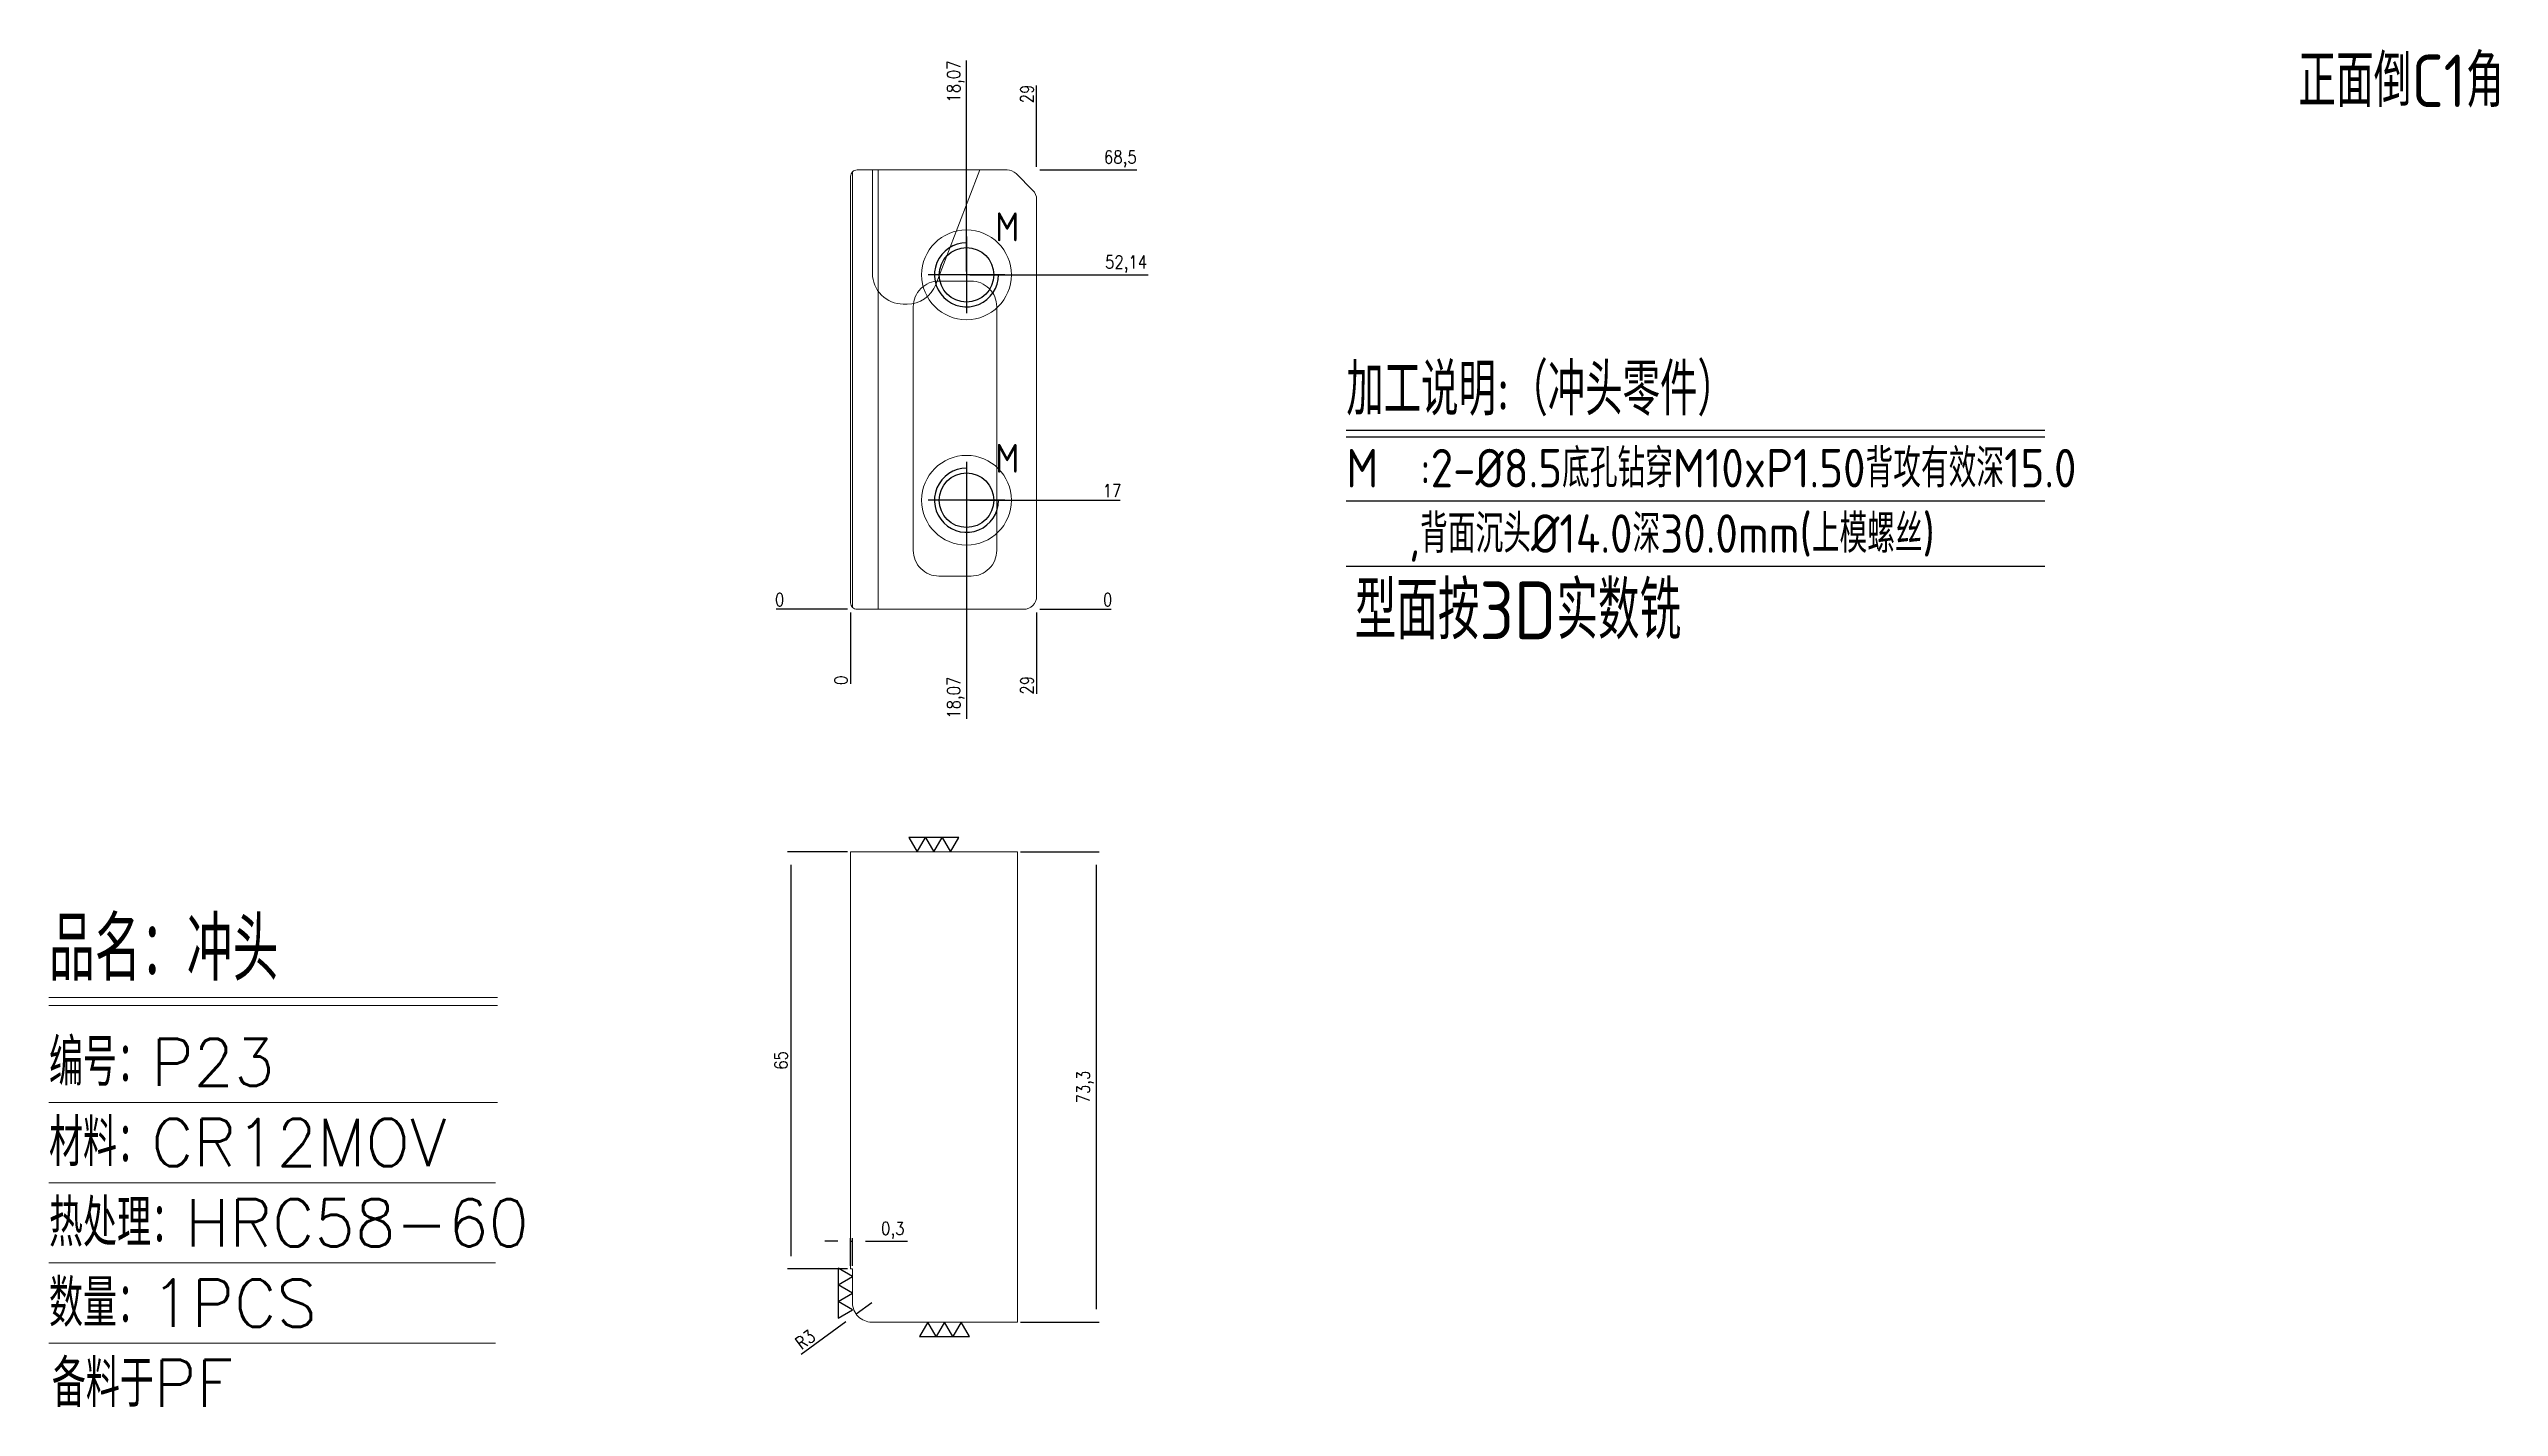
# Model space of a CAD drawing. Header units: millimetres. Extents: x 118014 to 118396, y 10977 to 11189.
import ezdxf
from ezdxf.enums import TextEntityAlignment as Align

# ---------------------------------------------------------------- set-up
doc = ezdxf.new("R2010")
doc.units = ezdxf.units.MM
doc.linetypes.add('CENTER', pattern=[0])
doc.linetypes.add('HIDDEN', pattern=[0])
for name, color, linetype in [('DIM', 4, 'Continuous'), ('PUNCH', 2, 'Continuous'), ('TEXT', 4, 'Continuous')]:
    doc.layers.add(name, color=color, linetype=linetype)
doc.styles.add('chinesef_fs', font='simplex.shx', dxfattribs={"bigfont": 'gbcbig.shx'})
doc.styles.add('gbenor', font='gbenor.shx', dxfattribs={"bigfont": 'gbcbig.shx'})
doc.styles.get("Standard").update_dxf_attribs({"font": 'txt.shx', "width": 0.85, "bigfont": 'ctxt.shx'})
doc.dimstyles.new('T-2-WX', dxfattribs={"dimtxt": 2, "dimasz": 2, "dimexe": 0.5, "dimexo": 0.5, "dimgap": 0.5, "dimtad": 1, "dimtxsty": 'Standard', "dimblk": 'OPEN30', "dimcen": 0, "dimazin": 3, "dimtfac": 1, "dimtmove": 0, "dimatfit": 3, "dimldrblk": 'OPEN30', "dimlwd": -1, "dimlwe": -1})

# ---------------------------------------------------------------- blocks, each defined once
blk = doc.blocks.new('*D7579')
at = {"layer": 'Defpoints', "color": 0}
for p in [(118139.15, 11101.17), (118168.15, 11101.17), (118178.15, 11101.17)]:
    blk.add_point(p, dxfattribs=at)
at = {"layer": 'DIM', "color": 0}
blk.add_line((118168.65, 11101.17), (118179.78, 11101.17), dxfattribs=at)
at = {"layer": 'DIM', "color": 0, "insert": (118179.22, 11102.67), "char_height": 2, "attachment_point": 5}
blk.add_mtext('0', dxfattribs=at)
blk = doc.blocks.new('_Open30')
blk = doc.blocks.new('*D7580')
at = {"layer": 'Defpoints', "color": 0}
for p in [(118157.22, 11118.17), (118178.15, 11118.17), (118139.15, 11101.17)]:
    blk.add_point(p, dxfattribs=at)
at = {"layer": 'DIM', "color": 0}
for p, q in [((118157.72, 11118.17), (118170.15, 11118.17)), ((118170.15, 11118.17), (118174.15, 11118.17)), ((118174.15, 11118.17), (118181.16, 11118.17))]:
    blk.add_line(p, q, dxfattribs=at)
at = {"layer": 'DIM', "color": 0, "insert": (118179.9, 11119.67), "char_height": 2, "attachment_point": 5}
blk.add_mtext('17', dxfattribs=at)
blk = doc.blocks.new('*D7581')
at = {"layer": 'Defpoints', "color": 0}
for p in [(118157.22, 11153.31), (118178.15, 11153.31), (118139.15, 11101.17)]:
    blk.add_point(p, dxfattribs=at)
at = {"layer": 'DIM', "color": 0}
for p, q in [((118157.72, 11153.31), (118170.15, 11153.31)), ((118170.15, 11153.31), (118174.15, 11153.31)), ((118174.15, 11153.31), (118185.53, 11153.31))]:
    blk.add_line(p, q, dxfattribs=at)
at = {"layer": 'DIM', "color": 0, "insert": (118182.09, 11155), "char_height": 2, "attachment_point": 5}
blk.add_mtext('52,14', dxfattribs=at)
blk = doc.blocks.new('*D7582')
at = {"layer": 'Defpoints', "color": 0}
for p in [(118168.15, 11169.67), (118178.15, 11169.67), (118139.15, 11101.17)]:
    blk.add_point(p, dxfattribs=at)
at = {"layer": 'DIM', "color": 0}
for p, q in [((118168.65, 11169.67), (118172.15, 11169.67)), ((118172.15, 11169.67), (118174.15, 11169.67)), ((118174.15, 11169.67), (118183.75, 11169.67))]:
    blk.add_line(p, q, dxfattribs=at)
at = {"layer": 'DIM', "color": 0, "insert": (118181.2, 11171.36), "char_height": 2, "attachment_point": 5}
blk.add_mtext('68,5', dxfattribs=at)
blk = doc.blocks.new('*D7583')
at = {"layer": 'Defpoints', "color": 0}
for p in [(118129.15, 11101.17), (118139.15, 11101.17), (118139.15, 11101.17)]:
    blk.add_point(p, dxfattribs=at)
at = {"layer": 'DIM', "color": 0}
blk.add_line((118138.65, 11101.17), (118127.52, 11101.17), dxfattribs=at)
at = {"layer": 'DIM', "color": 0, "insert": (118128.08, 11102.67), "char_height": 2, "attachment_point": 5}
blk.add_mtext('0', dxfattribs=at)
blk = doc.blocks.new('*D7584')
at = {"layer": 'Defpoints', "color": 0}
for p in [(118139.15, 11101.17), (118168.15, 11101.17), (118168.15, 11091.17)]:
    blk.add_point(p, dxfattribs=at)
at = {"layer": 'DIM', "color": 0}
for p, q in [((118168.15, 11100.67), (118168.15, 11097.17)), ((118168.15, 11097.17), (118168.15, 11095.17)), ((118168.15, 11095.17), (118168.15, 11088))]:
    blk.add_line(p, q, dxfattribs=at)
at = {"layer": 'DIM', "color": 0, "insert": (118166.65, 11089.34), "char_height": 2, "attachment_point": 5, "rotation": 90}
blk.add_mtext('29', dxfattribs=at)
blk = doc.blocks.new('*D7585')
at = {"layer": 'Defpoints', "color": 0}
for p in [(118157.22, 11118.17), (118139.15, 11101.17), (118157.22, 11091.17)]:
    blk.add_point(p, dxfattribs=at)
at = {"layer": 'DIM', "color": 0}
for p, q in [((118157.22, 11117.67), (118157.22, 11099.17)), ((118157.22, 11099.17), (118157.22, 11095.17)), ((118157.22, 11095.17), (118157.22, 11084.12))]:
    blk.add_line(p, q, dxfattribs=at)
at = {"layer": 'DIM', "color": 0, "insert": (118155.53, 11087.39), "char_height": 2, "attachment_point": 5, "rotation": 90}
blk.add_mtext('18,07', dxfattribs=at)
blk = doc.blocks.new('*D7586')
at = {"layer": 'Defpoints', "color": 0}
for p in [(118139.15, 11101.17), (118139.15, 11101.17), (118139.15, 11091.17)]:
    blk.add_point(p, dxfattribs=at)
at = {"layer": 'DIM', "color": 0}
blk.add_line((118139.15, 11100.67), (118139.15, 11089.54), dxfattribs=at)
at = {"layer": 'DIM', "color": 0, "insert": (118137.65, 11090.11), "char_height": 2, "attachment_point": 5, "rotation": 90}
blk.add_mtext('0', dxfattribs=at)
blk = doc.blocks.new('*D7587')
at = {"layer": 'Defpoints', "color": 0}
for p in [(118168.15, 11179.67), (118168.15, 11169.67), (118139.15, 11101.17)]:
    blk.add_point(p, dxfattribs=at)
at = {"layer": 'DIM', "color": 0}
for p, q in [((118168.15, 11175.67), (118168.15, 11182.84)), ((118168.15, 11173.67), (118168.15, 11175.67)), ((118168.15, 11170.17), (118168.15, 11173.67))]:
    blk.add_line(p, q, dxfattribs=at)
at = {"layer": 'DIM', "color": 0, "insert": (118166.65, 11181.51), "char_height": 2, "attachment_point": 5, "rotation": 90}
blk.add_mtext('29', dxfattribs=at)
blk = doc.blocks.new('*D7588')
at = {"layer": 'Defpoints', "color": 0}
for p in [(118157.22, 11179.67), (118157.22, 11153.31), (118139.15, 11101.17)]:
    blk.add_point(p, dxfattribs=at)
at = {"layer": 'DIM', "color": 0}
for p, q in [((118157.22, 11175.67), (118157.22, 11186.73)), ((118157.22, 11171.67), (118157.22, 11175.67)), ((118157.22, 11153.81), (118157.22, 11171.67))]:
    blk.add_line(p, q, dxfattribs=at)
at = {"layer": 'DIM', "color": 0, "insert": (118155.53, 11183.45), "char_height": 2, "attachment_point": 5, "rotation": 90}
blk.add_mtext('18,07', dxfattribs=at)
blk = doc.blocks.new('*D7589')
at = {"layer": 'Defpoints', "color": 0}
for p in [(118165.15, 11063.35), (118165.15, 10990.05), (118177.41, 10990.05)]:
    blk.add_point(p, dxfattribs=at)
at = {"layer": 'DIM', "color": 0}
for p, q in [((118165.65, 11063.35), (118177.91, 11063.35)), ((118177.41, 11061.35), (118177.41, 10992.05)), ((118165.65, 10990.05), (118177.91, 10990.05))]:
    blk.add_line(p, q, dxfattribs=at)
at = {"layer": 'DIM', "color": 0, "insert": (118175.72, 11026.7), "char_height": 2, "attachment_point": 5, "rotation": 90}
blk.add_mtext('73,3', dxfattribs=at)
blk = doc.blocks.new('*D7590')
at = {"layer": 'Defpoints', "color": 0}
for p in [(118139.15, 11063.35), (118129.81, 10998.35), (118139.15, 10998.35)]:
    blk.add_point(p, dxfattribs=at)
at = {"layer": 'DIM', "color": 0}
for p, q in [((118138.65, 11063.35), (118129.31, 11063.35)), ((118129.81, 11061.35), (118129.81, 11000.35)), ((118138.65, 10998.35), (118129.31, 10998.35))]:
    blk.add_line(p, q, dxfattribs=at)
at = {"layer": 'DIM', "color": 0, "insert": (118128.31, 11030.85), "char_height": 2, "attachment_point": 5, "rotation": 90}
blk.add_mtext('65', dxfattribs=at)
blk = doc.blocks.new('*D7591')
at = {"layer": 'Defpoints', "color": 0}
for p in [(118139.45, 11002.65), (118139.15, 10998.35), (118139.45, 10998.35)]:
    blk.add_point(p, dxfattribs=at)
at = {"layer": 'DIM', "color": 0}
for p, q in [((118137.15, 11002.65), (118135.15, 11002.65)), ((118139.15, 10998.85), (118139.15, 11003.15)), ((118139.15, 11002.65), (118139.45, 11002.65)), ((118139.45, 10998.85), (118139.45, 11003.15)), ((118141.45, 11002.65), (118148.01, 11002.65))]:
    blk.add_line(p, q, dxfattribs=at)
at = {"layer": 'DIM', "color": 0, "insert": (118145.73, 11004.35), "char_height": 2, "attachment_point": 5}
blk.add_mtext('0,3', dxfattribs=at)
blk = doc.blocks.new('*D7592')
at = {"layer": 'Defpoints', "color": 0}
for p in [(118142.45, 10993.05), (118140.03, 10991.28)]:
    blk.add_point(p, dxfattribs=at)
at = {"layer": 'DIM', "color": 0}
for p, q in [((118142.45, 10993.05), (118140.03, 10991.28)), ((118138.41, 10990.11), (118131.43, 10985.01))]:
    blk.add_line(p, q, dxfattribs=at)
at = {"layer": 'DIM', "color": 0, "insert": (118132.06, 10987.33), "char_height": 2, "attachment_point": 5, "rotation": 36.1167}
blk.add_mtext('R3', dxfattribs=at)

msp = doc.modelspace()

# ---------------------------------------------------------------- linework, layer by layer
at = {"layer": 'DIM', "color": 8}
for p, q in [((118216.434, 11129.086), (118325.353, 11129.086)), ((118216.434, 11128.036), (118325.353, 11128.036)), ((118216.434, 11118.076), (118325.353, 11118.076)), ((118216.434, 11107.876), (118325.353, 11107.876))]:
    msp.add_line(p, q, dxfattribs=at)
at = {"layer": 'DIM', "color": 4, "linetype": 'Continuous', "lineweight": 13}
for p, q in [((118014.18, 11040.68), (118084.079, 11040.68)), ((118014.18, 11039.391), (118084.079, 11039.391)), ((118014.18, 11024.301), (118084.079, 11024.301)), ((118014.18, 11011.787), (118083.775, 11011.787)), ((118014.18, 10999.272), (118083.775, 10999.272)), ((118014.18, 10986.758), (118083.775, 10986.758))]:
    msp.add_line(p, q, dxfattribs=at)
at = {"layer": 'PUNCH', "linetype": 'HIDDEN', "lineweight": 15, "ltscale": 5}
for p, q in [((118139.45, 11169.386), (118139.45, 11101.459)), ((118143.45, 11169.672), (118143.45, 11101.173))]:
    msp.add_line(p, q, dxfattribs=at)
at = {"layer": 'PUNCH', "linetype": 'Continuous', "lineweight": 15}
for points in [[(118139.15, 11168.672), (118139.15, 11102.173, 0.4142136), (118140.15, 11101.173), (118166.15, 11101.173, 0.4142136), (118168.15, 11103.173), (118168.15, 11165.069, 0.1989124), (118167.564, 11166.483), (118164.961, 11169.086, 0.1989124), (118163.547, 11169.672), (118140.15, 11169.672, 0.4142136)], [(118165.15, 10990.053), (118165.15, 11063.352), (118139.15, 11063.352), (118139.15, 10998.352), (118139.45, 10998.352), (118139.45, 10993.053, 0.4142136), (118142.45, 10990.053)]]:
    msp.add_lwpolyline(points, format="xyb", close=True, dxfattribs=at)
at = {"layer": 'PUNCH', "linetype": 'HIDDEN', "lineweight": 15, "ltscale": 5}
msp.add_lwpolyline([(118159.302, 11169.672), (118152.439, 11151.821, -0.3103563), (118147.959, 11148.744), (118147.351, 11148.744, -0.4142136), (118142.551, 11153.544), (118142.551, 11168.983), (118142.551, 11169.672)], format="xyb", dxfattribs=at)
at = {"layer": 'PUNCH'}
for points in [[(118157.22, 11158.312, 2.4142136), (118162.22, 11153.312)], [(118157.22, 11123.173, 2.4142136), (118162.22, 11118.173)]]:
    msp.add_lwpolyline(points, format="xyb", dxfattribs=at)
at = {"layer": 'PUNCH', "linetype": 'CENTER'}
for points in [[(118157.22, 11159.312), (118157.22, 11147.312)], [(118163.22, 11153.312), (118151.22, 11153.312)], [(118157.22, 11124.173), (118157.22, 11112.173)], [(118163.22, 11118.173), (118151.22, 11118.173)]]:
    msp.add_lwpolyline(points, dxfattribs=at)
at = {"layer": 'PUNCH', "linetype": 'HIDDEN', "lineweight": 15, "ltscale": 5}
msp.add_lwpolyline([(118157.93, 11106.345, 0.4142136), (118161.93, 11110.345), (118161.93, 11148.346, 0.4142136), (118157.93, 11152.346), (118152.93, 11152.346, 0.4142136), (118148.93, 11148.346), (118148.93, 11110.345, 0.4142136), (118152.93, 11106.345)], format="xyb", close=True, dxfattribs=at)
at = {"layer": 'PUNCH', "linetype": 'HIDDEN', "lineweight": 15, "ltscale": 3}
for centre in [(118157.22, 11153.312), (118157.22, 11118.173)]:
    msp.add_circle(centre, 7, dxfattribs=at)
at = {"layer": 'PUNCH'}
for centre in [(118157.22, 11153.312), (118157.22, 11118.173)]:
    msp.add_circle(centre, 4.25, dxfattribs=at)
at = {"layer": 'TEXT'}
for points in [[(118148.253, 11065.602), (118149.552, 11063.352), (118150.851, 11065.602), (118152.15, 11063.352), (118153.449, 11065.602), (118154.748, 11063.352), (118156.047, 11065.602), (118148.253, 11065.602)], [(118137.2, 10990.692), (118139.45, 10991.991), (118137.2, 10993.29), (118139.45, 10994.589), (118137.2, 10995.888), (118139.45, 10997.187), (118137.2, 10998.486), (118137.2, 10990.692)], [(118157.697, 10987.803), (118156.398, 10990.053), (118155.099, 10987.803), (118153.8, 10990.053), (118152.501, 10987.803), (118151.202, 10990.053), (118149.903, 10987.803), (118157.697, 10987.803)]]:
    msp.add_lwpolyline(points, close=True, dxfattribs=at)

# ---------------------------------------------------------------- texts
at = {"layer": 'DIM', "color": 7, "style": 'gbenor'}
for p in [(118163.571, 11160.791), (118163.571, 11124.714)]:
    msp.add_text('M', height=4.5, dxfattribs=at).set_placement(p, align=Align.MIDDLE_CENTER)
at = {"layer": 'DIM', "color": 4, "style": 'gbenor'}
for s, height, p in [('加工说明:（冲头零件）', 8.1, (118216.434, 11131.396)), ('M  :2-%%C8.5底孔钻穿M10xP1.50背攻有效深15.0', 6, (118216.434, 11120.176)), ('   ,背面沉头%%C14.0深30.0mm(上模螺丝)', 6, (118216.434, 11109.976))]:
    msp.add_text(s, height=height, dxfattribs=at).set_placement(p)
at = {"layer": 'DIM', "color": 3, "linetype": 'Continuous', "lineweight": 13, "style": 'chinesef_fs'}
for s, height, p in [('品名：冲头', 9.9377, (118014.18, 11043.256)), ('编号：P23', 7.3613, (118014.18, 11026.877)), ('材料：CR12MOV', 7.3613, (118014.18, 11014.363)), ('热处理：HRC58-60', 7.36126, (118014.18, 11001.849)), ('数量：1PCS', 7.3613, (118014.18, 10989.335)), ('备料于PF', 7.3613, (118014.628, 10976.821))]:
    msp.add_text(s, height=height, dxfattribs=at).set_placement(p)
at = {"layer": 'TEXT', "color": 4, "lineweight": 18, "style": 'gbenor'}
msp.add_text('正面倒C1角', height=8.1761, dxfattribs=at).set_placement((118364.837, 11179.46))
at = {"layer": 'TEXT', "color": 4, "style": 'gbenor'}
msp.add_text('型面按3D实数铣', height=9, dxfattribs=at).set_placement((118217.747, 11096.515))

# ---------------------------------------------------------------- dimensions: what is measured, and where the dimension line sits
at = {"layer": 'DIM'}
for feature_location, offset, dtype, origin, picture, middle in [((118157.22, 11153.312), (0, 26.36), 1, (118139.15, 11101.173), '*D7588', (118155.529, 11183.45)), ((118168.15, 11169.672), (0, 10), 1, (118139.15, 11101.173), '*D7587', (118166.65, 11181.507)), ((118168.15, 11169.672), (10, 0), 0, (118139.15, 11101.173), '*D7582', (118181.2, 11171.363)), ((118157.22, 11153.312), (20.93, 0), 0, (118139.15, 11101.173), '*D7581', (118182.09, 11155.003)), ((118157.22, 11118.173), (20.93, 0), 0, (118139.15, 11101.173), '*D7580', (118179.904, 11119.673)), ((118157.22, 11118.173), (0, -27), 1, (118139.15, 11101.173), '*D7585', (118155.529, 11087.395)), ((118139.149641126, 11101.173150473), (-10, 0), 0, (118139.149641126, 11101.173150473), '*D7583', (118128.08297446, 11102.673150473)), ((118168.149641146, 11101.173150473), (10, 0), 0, (118139.149641126, 11101.173150473), '*D7579', (118179.216307813, 11102.673150473)), ((118139.149641126, 11101.173150473), (0, -10), 1, (118139.149641126, 11101.173150473), '*D7586', (118137.649641126, 11090.106483807)), ((118168.15, 11101.173), (0, -10), 1, (118139.15, 11101.173), '*D7584', (118166.65, 11089.337))]:
    dim = msp.add_ordinate_dim(feature_location=feature_location, offset=offset, dtype=dtype, origin=origin, dimstyle='T-2-WX', dxfattribs=at)
    dim.commit()
    dim.dimension.update_dxf_attribs({"geometry": picture, "text_midpoint": middle})
for base, p1, p2, angle, picture, middle in [((118129.81, 10998.352), (118139.15, 11063.352), (118139.15, 10998.352), 90, '*D7590', (118128.31, 11030.852)), ((118177.409, 10990.053), (118165.15, 11063.352), (118165.15, 10990.053), 90, '*D7589', (118175.719, 11026.702)), ((118139.45, 11002.655), (118139.15, 10998.352), (118139.45, 10998.352), 180, '*D7591', (118145.731, 11004.345))]:
    dim = msp.add_linear_dim(base=base, p1=p1, p2=p2, angle=angle, dimstyle='T-2-WX', dxfattribs=at)
    dim.commit()
    dim.dimension.update_dxf_attribs({"geometry": picture, "text_midpoint": middle})
dim = msp.add_radius_dim(center=(118142.45, 10993.053), mpoint=(118140.026, 10991.284), dimstyle='T-2-WX', dxfattribs=at)
dim.commit()
dim.dimension.update_dxf_attribs({"geometry": '*D7592', "text_midpoint": (118132.944, 10986.117), "dimtype": 164})

doc.saveas('drawing.dxf')
